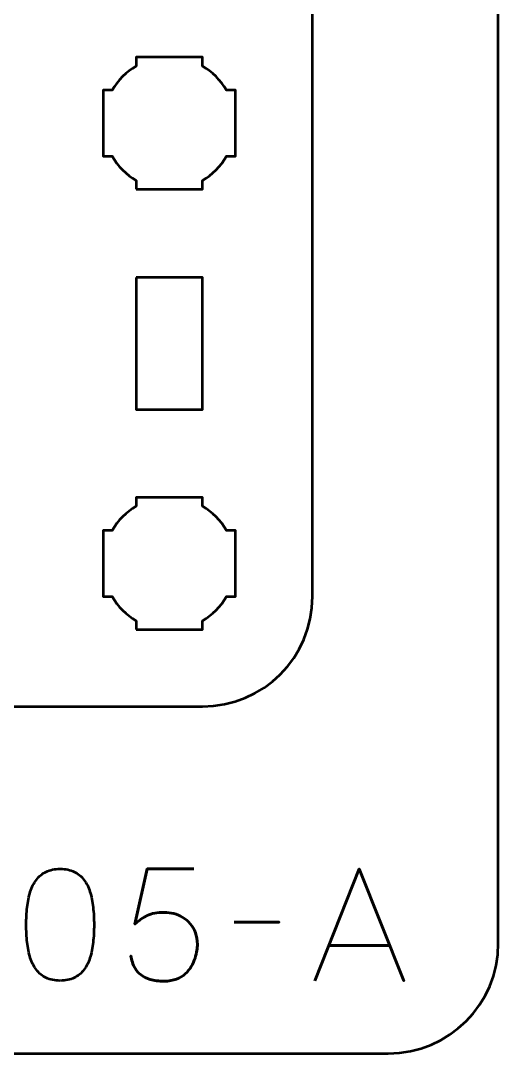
# Model space of a CAD drawing. Header units: centimetres. Extents: x -21 to 0, y -29.7 to 0.
# Drawn here: x -2.168 to 0, y -29.7 to -25.008 of the extents above; entities that cross this region are included whole.
import ezdxf

# ---------------------------------------------------------------- set-up
doc = ezdxf.new("R2010")
doc.units = ezdxf.units.CM
doc.header["$MEASUREMENT"] = 0
doc.layers.add('Layer 1', color=7, linetype='Continuous')

msp = doc.modelspace()

# ---------------------------------------------------------------- linework, layer by layer
at = {"layer": 'Layer 1', "color": 1, "lineweight": 53}
msp.add_open_spline([(-21.00003, -29.19995), (-21.00003, -29.19995), (-21.00003, -1.69992), (-21.00003, -1.69992), (-21.00003, -1.69992), (-21.00003, -1.61709), (-20.93286, -1.54992), (-20.85003, -1.54992), (-20.85003, -1.54992), (-20.7672, -1.54992), (-20.70003, -1.48275), (-20.70003, -1.39992), (-20.70003, -1.39992), (-20.70003, -1.31709), (-20.7672, -1.24992), (-20.85003, -1.24992), (-20.85003, -1.24992), (-20.93286, -1.24992), (-21.00003, -1.18275), (-21.00003, -1.09992), (-21.00003, -1.09992), (-21.00003, -1.09992), (-21.00003, -0.49992), (-21.00003, -0.49992), (-21.00003, -0.49992), (-21.00003, -0.22295), (-20.77694, 0.00004), (-20.49994, 0.00004), (-20.49994, 0.00004), (-20.49994, 0.00004), (-0.50008, 0.00004), (-0.50008, 0.00004), (-0.50008, 0.00004), (-0.22294, 0.00004), (0.00002, -0.22295), (0.00002, -0.49992), (0.00002, -0.49992), (0.00002, -0.49992), (0.00002, -29.19995), (0.00002, -29.19995), (0.00002, -29.19995), (0.00002, -29.47695), (-0.22294, -29.70004), (-0.50008, -29.70004), (-0.50008, -29.70004), (-0.50008, -29.70004), (-20.49994, -29.70004), (-20.49994, -29.70004), (-20.49994, -29.70004), (-20.77694, -29.70004), (-21.00003, -29.47695), (-21.00003, -29.19995)], degree=3, knots=[0, 0, 0, 0, 0.0769231, 0.0769231, 0.0769231, 0.0769231, 0.1538462, 0.1538462, 0.1538462, 0.1538462, 0.2307692, 0.2307692, 0.2307692, 0.2307692, 0.3076923, 0.3076923, 0.3076923, 0.3076923, 0.3846154, 0.3846154, 0.3846154, 0.3846154, 0.4615385, 0.4615385, 0.4615385, 0.4615385, 0.5384615, 0.5384615, 0.5384615, 0.5384615, 0.6153846, 0.6153846, 0.6153846, 0.6153846, 0.6923077, 0.6923077, 0.6923077, 0.6923077, 0.7692308, 0.7692308, 0.7692308, 0.7692308, 0.8461538, 0.8461538, 0.8461538, 0.8461538, 0.9230769, 0.9230769, 0.9230769, 0.9230769, 1, 1, 1, 1], dxfattribs=at)
at = {"layer": 'Layer 1', "color": 3, "lineweight": 53}
msp.add_open_spline([(-9.64358, -20.8244), (-9.64358, -20.8244), (-1.34368, -20.8244), (-1.34368, -20.8244), (-1.34368, -20.8244), (-1.06668, -20.8244), (-0.84358, -21.04749), (-0.84358, -21.32449), (-0.84358, -21.32449), (-0.84358, -21.32449), (-0.84358, -27.62446), (-0.84358, -27.62446), (-0.84358, -27.62446), (-0.84358, -27.90143), (-1.06668, -28.12442), (-1.34368, -28.12442), (-1.34368, -28.12442), (-1.34368, -28.12442), (-9.64358, -28.12442), (-9.64358, -28.12442), (-9.64358, -28.12442), (-9.92058, -28.12442), (-10.14368, -27.90143), (-10.14368, -27.62446), (-10.14368, -27.62446), (-10.14368, -27.62446), (-10.14368, -21.32449), (-10.14368, -21.32449), (-10.14368, -21.32449), (-10.14368, -21.04749), (-9.92058, -20.8244), (-9.64358, -20.8244)], degree=3, knots=[0, 0, 0, 0, 0.125, 0.125, 0.125, 0.125, 0.25, 0.25, 0.25, 0.25, 0.375, 0.375, 0.375, 0.375, 0.5, 0.5, 0.5, 0.5, 0.625, 0.625, 0.625, 0.625, 0.75, 0.75, 0.75, 0.75, 0.875, 0.875, 0.875, 0.875, 1, 1, 1, 1], dxfattribs=at)
at = {"layer": 'Layer 1', "lineweight": 53}
for points, knots in [([(-1.64368, -25.77442), (-1.64368, -25.77442), (-1.64368, -25.73435), (-1.64368, -25.73435), (-1.64368, -25.73435), (-1.68916, -25.70789), (-1.72719, -25.66997), (-1.7535, -25.62435), (-1.7535, -25.62435), (-1.7535, -25.62435), (-1.79361, -25.62435), (-1.79361, -25.62435), (-1.79361, -25.62435), (-1.79361, -25.62435), (-1.79361, -25.47442), (-1.79361, -25.47442), (-1.79361, -25.47442), (-1.79361, -25.47442), (-1.79361, -25.32435), (-1.79361, -25.32435), (-1.79361, -25.32435), (-1.79361, -25.32435), (-1.7535, -25.32435), (-1.7535, -25.32435), (-1.7535, -25.32435), (-1.72719, -25.27888), (-1.68916, -25.24085), (-1.64368, -25.21453), (-1.64368, -25.21453), (-1.64368, -25.21453), (-1.64368, -25.17442), (-1.64368, -25.17442), (-1.64368, -25.17442), (-1.64368, -25.17442), (-1.49361, -25.17442), (-1.49361, -25.17442), (-1.49361, -25.17442), (-1.49361, -25.17442), (-1.34368, -25.17442), (-1.34368, -25.17442), (-1.34368, -25.17442), (-1.34368, -25.17442), (-1.34368, -25.21453), (-1.34368, -25.21453), (-1.34368, -25.21453), (-1.29807, -25.24085), (-1.26018, -25.27888), (-1.23386, -25.32435), (-1.23386, -25.32435), (-1.23386, -25.32435), (-1.19361, -25.32435), (-1.19361, -25.32435), (-1.19361, -25.32435), (-1.19361, -25.32435), (-1.19361, -25.47442), (-1.19361, -25.47442), (-1.19361, -25.47442), (-1.19361, -25.47442), (-1.19361, -25.62435), (-1.19361, -25.62435), (-1.19361, -25.62435), (-1.19361, -25.62435), (-1.23386, -25.62435), (-1.23386, -25.62435), (-1.23386, -25.62435), (-1.26018, -25.66997), (-1.29807, -25.70789), (-1.34368, -25.73435), (-1.34368, -25.73435), (-1.34368, -25.73435), (-1.34368, -25.77442), (-1.34368, -25.77442), (-1.34368, -25.77442), (-1.34368, -25.77442), (-1.49361, -25.77442), (-1.49361, -25.77442), (-1.49361, -25.77442), (-1.49361, -25.77442), (-1.64368, -25.77442), (-1.64368, -25.77442)], [0, 0, 0, 0, 0.05, 0.05, 0.05, 0.05, 0.1, 0.1, 0.1, 0.1, 0.15, 0.15, 0.15, 0.15, 0.2, 0.2, 0.2, 0.2, 0.25, 0.25, 0.25, 0.25, 0.3, 0.3, 0.3, 0.3, 0.35, 0.35, 0.35, 0.35, 0.4, 0.4, 0.4, 0.4, 0.45, 0.45, 0.45, 0.45, 0.5, 0.5, 0.5, 0.5, 0.55, 0.55, 0.55, 0.55, 0.6, 0.6, 0.6, 0.6, 0.65, 0.65, 0.65, 0.65, 0.7, 0.7, 0.7, 0.7, 0.75, 0.75, 0.75, 0.75, 0.8, 0.8, 0.8, 0.8, 0.85, 0.85, 0.85, 0.85, 0.9, 0.9, 0.9, 0.9, 0.95, 0.95, 0.95, 0.95, 1, 1, 1, 1]), ([(-1.64368, -26.17447), (-1.64368, -26.17447), (-1.34368, -26.17447), (-1.34368, -26.17447), (-1.34368, -26.17447), (-1.34368, -26.17447), (-1.34368, -26.77448), (-1.34368, -26.77448), (-1.34368, -26.77448), (-1.34368, -26.77448), (-1.64368, -26.77448), (-1.64368, -26.77448), (-1.64368, -26.77448), (-1.64368, -26.77448), (-1.64368, -26.17447), (-1.64368, -26.17447)], [0, 0, 0, 0, 0.25, 0.25, 0.25, 0.25, 0.5, 0.5, 0.5, 0.5, 0.75, 0.75, 0.75, 0.75, 1, 1, 1, 1]), ([(-1.64368, -27.77439), (-1.64368, -27.77439), (-1.64368, -27.73428), (-1.64368, -27.73428), (-1.64368, -27.73428), (-1.68916, -27.70796), (-1.72719, -27.66993), (-1.7535, -27.62446), (-1.7535, -27.62446), (-1.7535, -27.62446), (-1.79361, -27.62446), (-1.79361, -27.62446), (-1.79361, -27.62446), (-1.79361, -27.62446), (-1.79361, -27.47439), (-1.79361, -27.47439), (-1.79361, -27.47439), (-1.79361, -27.47439), (-1.79361, -27.32446), (-1.79361, -27.32446), (-1.79361, -27.32446), (-1.79361, -27.32446), (-1.7535, -27.32446), (-1.7535, -27.32446), (-1.7535, -27.32446), (-1.72719, -27.27884), (-1.68916, -27.24096), (-1.64368, -27.21464), (-1.64368, -27.21464), (-1.64368, -27.21464), (-1.64368, -27.17439), (-1.64368, -27.17439), (-1.64368, -27.17439), (-1.64368, -27.17439), (-1.49361, -27.17439), (-1.49361, -27.17439), (-1.49361, -27.17439), (-1.49361, -27.17439), (-1.34368, -27.17439), (-1.34368, -27.17439), (-1.34368, -27.17439), (-1.34368, -27.17439), (-1.34368, -27.21464), (-1.34368, -27.21464), (-1.34368, -27.21464), (-1.29807, -27.24096), (-1.26018, -27.27884), (-1.23386, -27.32446), (-1.23386, -27.32446), (-1.23386, -27.32446), (-1.19361, -27.32446), (-1.19361, -27.32446), (-1.19361, -27.32446), (-1.19361, -27.32446), (-1.19361, -27.47439), (-1.19361, -27.47439), (-1.19361, -27.47439), (-1.19361, -27.47439), (-1.19361, -27.62446), (-1.19361, -27.62446), (-1.19361, -27.62446), (-1.19361, -27.62446), (-1.23386, -27.62446), (-1.23386, -27.62446), (-1.23386, -27.62446), (-1.26018, -27.66993), (-1.29807, -27.70796), (-1.34368, -27.73428), (-1.34368, -27.73428), (-1.34368, -27.73428), (-1.34368, -27.77439), (-1.34368, -27.77439), (-1.34368, -27.77439), (-1.34368, -27.77439), (-1.49361, -27.77439), (-1.49361, -27.77439), (-1.49361, -27.77439), (-1.49361, -27.77439), (-1.64368, -27.77439), (-1.64368, -27.77439)], [0, 0, 0, 0, 0.05, 0.05, 0.05, 0.05, 0.1, 0.1, 0.1, 0.1, 0.15, 0.15, 0.15, 0.15, 0.2, 0.2, 0.2, 0.2, 0.25, 0.25, 0.25, 0.25, 0.3, 0.3, 0.3, 0.3, 0.35, 0.35, 0.35, 0.35, 0.4, 0.4, 0.4, 0.4, 0.45, 0.45, 0.45, 0.45, 0.5, 0.5, 0.5, 0.5, 0.55, 0.55, 0.55, 0.55, 0.6, 0.6, 0.6, 0.6, 0.65, 0.65, 0.65, 0.65, 0.7, 0.7, 0.7, 0.7, 0.75, 0.75, 0.75, 0.75, 0.8, 0.8, 0.8, 0.8, 0.85, 0.85, 0.85, 0.85, 0.9, 0.9, 0.9, 0.9, 0.95, 0.95, 0.95, 0.95, 1, 1, 1, 1])]:
    msp.add_open_spline(points, degree=3, knots=knots, dxfattribs=at)
at = {"layer": 'Layer 1', "color": 5, "lineweight": 53}
for points, knots in [([(-1.98923, -29.36992), (-1.96453, -29.3698), (-1.94325, -29.36545), (-1.92549, -29.35698), (-1.92549, -29.35698), (-1.90785, -29.34852), (-1.89315, -29.33641), (-1.88139, -29.321), (-1.88139, -29.321), (-1.86975, -29.30548), (-1.86058, -29.28713), (-1.85376, -29.26597), (-1.85376, -29.26597), (-1.84706, -29.2448), (-1.84224, -29.22163), (-1.83953, -29.19623), (-1.83953, -29.19623), (-1.83671, -29.17083), (-1.8353, -29.14414), (-1.83542, -29.11592), (-1.83542, -29.11592), (-1.8353, -29.08781), (-1.83671, -29.06112), (-1.83953, -29.03584), (-1.83953, -29.03584), (-1.84224, -29.01055), (-1.84706, -28.98727), (-1.85376, -28.9661), (-1.85376, -28.9661), (-1.86058, -28.94506), (-1.86975, -28.92671), (-1.88139, -28.91107), (-1.88139, -28.91107), (-1.89315, -28.89555), (-1.90785, -28.88344), (-1.92549, -28.87497), (-1.92549, -28.87497), (-1.94325, -28.86639), (-1.96453, -28.86203), (-1.98923, -28.86192), (-1.98923, -28.86192), (-2.01392, -28.86203), (-2.03521, -28.86639), (-2.05296, -28.87497), (-2.05296, -28.87497), (-2.0706, -28.88344), (-2.0853, -28.89555), (-2.09706, -28.91107), (-2.09706, -28.91107), (-2.1087, -28.92671), (-2.11787, -28.94506), (-2.12469, -28.9661), (-2.12469, -28.9661), (-2.1314, -28.98727), (-2.13622, -29.01055), (-2.13892, -29.03584), (-2.13892, -29.03584), (-2.14175, -29.06112), (-2.14316, -29.08781), (-2.14304, -29.11592), (-2.14304, -29.11592), (-2.14316, -29.14414), (-2.14175, -29.17083), (-2.13892, -29.19623), (-2.13892, -29.19623), (-2.13622, -29.22163), (-2.1314, -29.2448), (-2.12469, -29.26597), (-2.12469, -29.26597), (-2.11787, -29.28713), (-2.1087, -29.30548), (-2.09706, -29.321), (-2.09706, -29.321), (-2.0853, -29.33641), (-2.0706, -29.34852), (-2.05296, -29.35698), (-2.05296, -29.35698), (-2.03521, -29.36545), (-2.01392, -29.3698), (-1.98923, -29.36992)], [0, 0, 0, 0, 0.05, 0.05, 0.05, 0.05, 0.1, 0.1, 0.1, 0.1, 0.15, 0.15, 0.15, 0.15, 0.2, 0.2, 0.2, 0.2, 0.25, 0.25, 0.25, 0.25, 0.3, 0.3, 0.3, 0.3, 0.35, 0.35, 0.35, 0.35, 0.4, 0.4, 0.4, 0.4, 0.45, 0.45, 0.45, 0.45, 0.5, 0.5, 0.5, 0.5, 0.55, 0.55, 0.55, 0.55, 0.6, 0.6, 0.6, 0.6, 0.65, 0.65, 0.65, 0.65, 0.7, 0.7, 0.7, 0.7, 0.75, 0.75, 0.75, 0.75, 0.8, 0.8, 0.8, 0.8, 0.85, 0.85, 0.85, 0.85, 0.9, 0.9, 0.9, 0.9, 0.95, 0.95, 0.95, 0.95, 1, 1, 1, 1]), ([(-1.98923, -29.36992), (-1.96453, -29.3698), (-1.94325, -29.36545), (-1.92549, -29.35698), (-1.92549, -29.35698), (-1.90785, -29.34852), (-1.89315, -29.33641), (-1.88139, -29.321), (-1.88139, -29.321), (-1.86975, -29.30548), (-1.86058, -29.28713), (-1.85376, -29.26597), (-1.85376, -29.26597), (-1.84706, -29.2448), (-1.84224, -29.22163), (-1.83953, -29.19623), (-1.83953, -29.19623), (-1.83671, -29.17083), (-1.8353, -29.14414), (-1.83542, -29.11592), (-1.83542, -29.11592), (-1.8353, -29.08781), (-1.83671, -29.06112), (-1.83953, -29.03584), (-1.83953, -29.03584), (-1.84224, -29.01055), (-1.84706, -28.98727), (-1.85376, -28.9661), (-1.85376, -28.9661), (-1.86058, -28.94506), (-1.86975, -28.92671), (-1.88139, -28.91107), (-1.88139, -28.91107), (-1.89315, -28.89555), (-1.90785, -28.88344), (-1.92549, -28.87497), (-1.92549, -28.87497), (-1.94325, -28.86639), (-1.96453, -28.86203), (-1.98923, -28.86192), (-1.98923, -28.86192), (-2.01392, -28.86203), (-2.03521, -28.86639), (-2.05296, -28.87497), (-2.05296, -28.87497), (-2.0706, -28.88344), (-2.0853, -28.89555), (-2.09706, -28.91107), (-2.09706, -28.91107), (-2.1087, -28.92671), (-2.11787, -28.94506), (-2.12469, -28.9661), (-2.12469, -28.9661), (-2.1314, -28.98727), (-2.13622, -29.01055), (-2.13892, -29.03584), (-2.13892, -29.03584), (-2.14175, -29.06112), (-2.14316, -29.08781), (-2.14304, -29.11592), (-2.14304, -29.11592), (-2.14316, -29.14414), (-2.14175, -29.17083), (-2.13892, -29.19623), (-2.13892, -29.19623), (-2.13622, -29.22163), (-2.1314, -29.2448), (-2.12469, -29.26597), (-2.12469, -29.26597), (-2.11787, -29.28713), (-2.1087, -29.30548), (-2.09706, -29.321), (-2.09706, -29.321), (-2.0853, -29.33641), (-2.0706, -29.34852), (-2.05296, -29.35698), (-2.05296, -29.35698), (-2.03521, -29.36545), (-2.01392, -29.3698), (-1.98923, -29.36992)], [0, 0, 0, 0, 0.05, 0.05, 0.05, 0.05, 0.1, 0.1, 0.1, 0.1, 0.15, 0.15, 0.15, 0.15, 0.2, 0.2, 0.2, 0.2, 0.25, 0.25, 0.25, 0.25, 0.3, 0.3, 0.3, 0.3, 0.35, 0.35, 0.35, 0.35, 0.4, 0.4, 0.4, 0.4, 0.45, 0.45, 0.45, 0.45, 0.5, 0.5, 0.5, 0.5, 0.55, 0.55, 0.55, 0.55, 0.6, 0.6, 0.6, 0.6, 0.65, 0.65, 0.65, 0.65, 0.7, 0.7, 0.7, 0.7, 0.75, 0.75, 0.75, 0.75, 0.8, 0.8, 0.8, 0.8, 0.85, 0.85, 0.85, 0.85, 0.9, 0.9, 0.9, 0.9, 0.95, 0.95, 0.95, 0.95, 1, 1, 1, 1]), ([(-1.38245, -28.86121), (-1.38245, -28.86121), (-1.59412, -28.86121), (-1.59412, -28.86121), (-1.59412, -28.86121), (-1.59412, -28.86121), (-1.65056, -29.1138), (-1.65056, -29.1138), (-1.65056, -29.1138), (-1.64068, -29.10533), (-1.63128, -29.09769), (-1.62222, -29.09099), (-1.62222, -29.09099), (-1.61328, -29.08429), (-1.60388, -29.07864), (-1.59388, -29.07394), (-1.59388, -29.07394), (-1.584, -29.06923), (-1.57271, -29.06571), (-1.56001, -29.06324), (-1.56001, -29.06324), (-1.54743, -29.06077), (-1.53238, -29.05947), (-1.51509, -29.05947), (-1.51509, -29.05947), (-1.50098, -29.05947), (-1.48687, -29.06136), (-1.47276, -29.06524), (-1.47276, -29.06524), (-1.45865, -29.069), (-1.44524, -29.07476), (-1.43254, -29.0824), (-1.43254, -29.0824), (-1.41972, -29.09017), (-1.40844, -29.09981), (-1.39856, -29.11145), (-1.39856, -29.11145), (-1.38856, -29.12309), (-1.38068, -29.13673), (-1.37504, -29.15237), (-1.37504, -29.15237), (-1.36928, -29.16801), (-1.36634, -29.18577), (-1.36622, -29.20552), (-1.36622, -29.20552), (-1.3661, -29.21282), (-1.36693, -29.22199), (-1.36857, -29.23281), (-1.36857, -29.23281), (-1.3701, -29.24362), (-1.37292, -29.25538), (-1.37692, -29.26785), (-1.37692, -29.26785), (-1.38092, -29.28031), (-1.38656, -29.29266), (-1.39374, -29.30489), (-1.39374, -29.30489), (-1.40091, -29.31712), (-1.41008, -29.32829), (-1.42114, -29.3384), (-1.42114, -29.3384), (-1.43219, -29.34852), (-1.4456, -29.35663), (-1.46124, -29.36275), (-1.46124, -29.36275), (-1.47699, -29.36874), (-1.49545, -29.37192), (-1.5165, -29.37204), (-1.5165, -29.37204), (-1.54167, -29.37192), (-1.56284, -29.36921), (-1.58, -29.36416), (-1.58, -29.36416), (-1.59717, -29.35898), (-1.61117, -29.35228), (-1.62199, -29.34381), (-1.62199, -29.34381), (-1.63292, -29.33535), (-1.64139, -29.32606), (-1.6475, -29.31594), (-1.6475, -29.31594), (-1.65362, -29.30583), (-1.6582, -29.29572), (-1.66126, -29.28561), (-1.66126, -29.28561), (-1.66432, -29.27549), (-1.66667, -29.2662), (-1.6682, -29.25774), (-1.6682, -29.25774), (-1.66667, -29.2662), (-1.66432, -29.27549), (-1.66126, -29.28561), (-1.66126, -29.28561), (-1.6582, -29.29572), (-1.65362, -29.30583), (-1.6475, -29.31594), (-1.6475, -29.31594), (-1.64139, -29.32606), (-1.63292, -29.33535), (-1.62199, -29.34381), (-1.62199, -29.34381), (-1.61117, -29.35228), (-1.59717, -29.35898), (-1.58, -29.36416), (-1.58, -29.36416), (-1.56284, -29.36921), (-1.54167, -29.37192), (-1.5165, -29.37204), (-1.5165, -29.37204), (-1.49545, -29.37192), (-1.47699, -29.36874), (-1.46124, -29.36275), (-1.46124, -29.36275), (-1.4456, -29.35663), (-1.43219, -29.34852), (-1.42114, -29.3384), (-1.42114, -29.3384), (-1.41008, -29.32829), (-1.40091, -29.31712), (-1.39374, -29.30489), (-1.39374, -29.30489), (-1.38656, -29.29266), (-1.38092, -29.28031), (-1.37692, -29.26785), (-1.37692, -29.26785), (-1.37292, -29.25538), (-1.3701, -29.24362), (-1.36857, -29.23281), (-1.36857, -29.23281), (-1.36693, -29.22199), (-1.3661, -29.21282), (-1.36622, -29.20552), (-1.36622, -29.20552), (-1.36634, -29.18577), (-1.36928, -29.16801), (-1.37504, -29.15237), (-1.37504, -29.15237), (-1.38068, -29.13673), (-1.38856, -29.12309), (-1.39856, -29.11145), (-1.39856, -29.11145), (-1.40844, -29.09981), (-1.41972, -29.09017), (-1.43254, -29.0824), (-1.43254, -29.0824), (-1.44524, -29.07476), (-1.45865, -29.069), (-1.47276, -29.06524), (-1.47276, -29.06524), (-1.48687, -29.06136), (-1.50098, -29.05947), (-1.51509, -29.05947), (-1.51509, -29.05947), (-1.53238, -29.05947), (-1.54743, -29.06077), (-1.56001, -29.06324), (-1.56001, -29.06324), (-1.57271, -29.06571), (-1.584, -29.06923), (-1.59388, -29.07394), (-1.59388, -29.07394), (-1.60388, -29.07864), (-1.61328, -29.08429), (-1.62222, -29.09099), (-1.62222, -29.09099), (-1.63128, -29.09769), (-1.64068, -29.10533), (-1.65056, -29.1138), (-1.65056, -29.1138), (-1.65056, -29.1138), (-1.59412, -28.86121), (-1.59412, -28.86121), (-1.59412, -28.86121), (-1.59412, -28.86121), (-1.38245, -28.86121), (-1.38245, -28.86121)], [0, 0, 0, 0, 0.0227273, 0.0227273, 0.0227273, 0.0227273, 0.0454545, 0.0454545, 0.0454545, 0.0454545, 0.0681818, 0.0681818, 0.0681818, 0.0681818, 0.0909091, 0.0909091, 0.0909091, 0.0909091, 0.1136364, 0.1136364, 0.1136364, 0.1136364, 0.1363636, 0.1363636, 0.1363636, 0.1363636, 0.1590909, 0.1590909, 0.1590909, 0.1590909, 0.1818182, 0.1818182, 0.1818182, 0.1818182, 0.2045455, 0.2045455, 0.2045455, 0.2045455, 0.2272727, 0.2272727, 0.2272727, 0.2272727, 0.25, 0.25, 0.25, 0.25, 0.2727273, 0.2727273, 0.2727273, 0.2727273, 0.2954545, 0.2954545, 0.2954545, 0.2954545, 0.3181818, 0.3181818, 0.3181818, 0.3181818, 0.3409091, 0.3409091, 0.3409091, 0.3409091, 0.3636364, 0.3636364, 0.3636364, 0.3636364, 0.3863636, 0.3863636, 0.3863636, 0.3863636, 0.4090909, 0.4090909, 0.4090909, 0.4090909, 0.4318182, 0.4318182, 0.4318182, 0.4318182, 0.4545455, 0.4545455, 0.4545455, 0.4545455, 0.4772727, 0.4772727, 0.4772727, 0.4772727, 0.5, 0.5, 0.5, 0.5, 0.5227273, 0.5227273, 0.5227273, 0.5227273, 0.5454545, 0.5454545, 0.5454545, 0.5454545, 0.5681818, 0.5681818, 0.5681818, 0.5681818, 0.5909091, 0.5909091, 0.5909091, 0.5909091, 0.6136364, 0.6136364, 0.6136364, 0.6136364, 0.6363636, 0.6363636, 0.6363636, 0.6363636, 0.6590909, 0.6590909, 0.6590909, 0.6590909, 0.6818182, 0.6818182, 0.6818182, 0.6818182, 0.7045455, 0.7045455, 0.7045455, 0.7045455, 0.7272727, 0.7272727, 0.7272727, 0.7272727, 0.75, 0.75, 0.75, 0.75, 0.7727273, 0.7727273, 0.7727273, 0.7727273, 0.7954545, 0.7954545, 0.7954545, 0.7954545, 0.8181818, 0.8181818, 0.8181818, 0.8181818, 0.8409091, 0.8409091, 0.8409091, 0.8409091, 0.8636364, 0.8636364, 0.8636364, 0.8636364, 0.8863636, 0.8863636, 0.8863636, 0.8863636, 0.9090909, 0.9090909, 0.9090909, 0.9090909, 0.9318182, 0.9318182, 0.9318182, 0.9318182, 0.9545455, 0.9545455, 0.9545455, 0.9545455, 0.9772727, 0.9772727, 0.9772727, 0.9772727, 1, 1, 1, 1]), ([(-0.83282, -29.36992), (-0.83282, -29.36992), (-0.63103, -28.86121), (-0.63103, -28.86121), (-0.63103, -28.86121), (-0.63103, -28.86121), (-0.42853, -29.36992), (-0.42853, -29.36992), (-0.42853, -29.36992), (-0.42853, -29.36992), (-0.63103, -28.86121), (-0.63103, -28.86121), (-0.63103, -28.86121), (-0.63103, -28.86121), (-0.83282, -29.36992), (-0.83282, -29.36992)], [0, 0, 0, 0, 0.25, 0.25, 0.25, 0.25, 0.5, 0.5, 0.5, 0.5, 0.75, 0.75, 0.75, 0.75, 1, 1, 1, 1]), ([(-1.19971, -29.10392), (-1.19971, -29.10392), (-0.99439, -29.10392), (-0.99439, -29.10392), (-0.99439, -29.10392), (-0.99439, -29.10392), (-1.19971, -29.10392), (-1.19971, -29.10392)], [0, 0, 0, 0, 0.5, 0.5, 0.5, 0.5, 1, 1, 1, 1]), ([(-0.76932, -29.20976), (-0.76932, -29.20976), (-0.49274, -29.20976), (-0.49274, -29.20976), (-0.49274, -29.20976), (-0.49274, -29.20976), (-0.76932, -29.20976), (-0.76932, -29.20976)], [0, 0, 0, 0, 0.5, 0.5, 0.5, 0.5, 1, 1, 1, 1])]:
    msp.add_open_spline(points, degree=3, knots=knots, dxfattribs=at)

doc.saveas('drawing.dxf')
